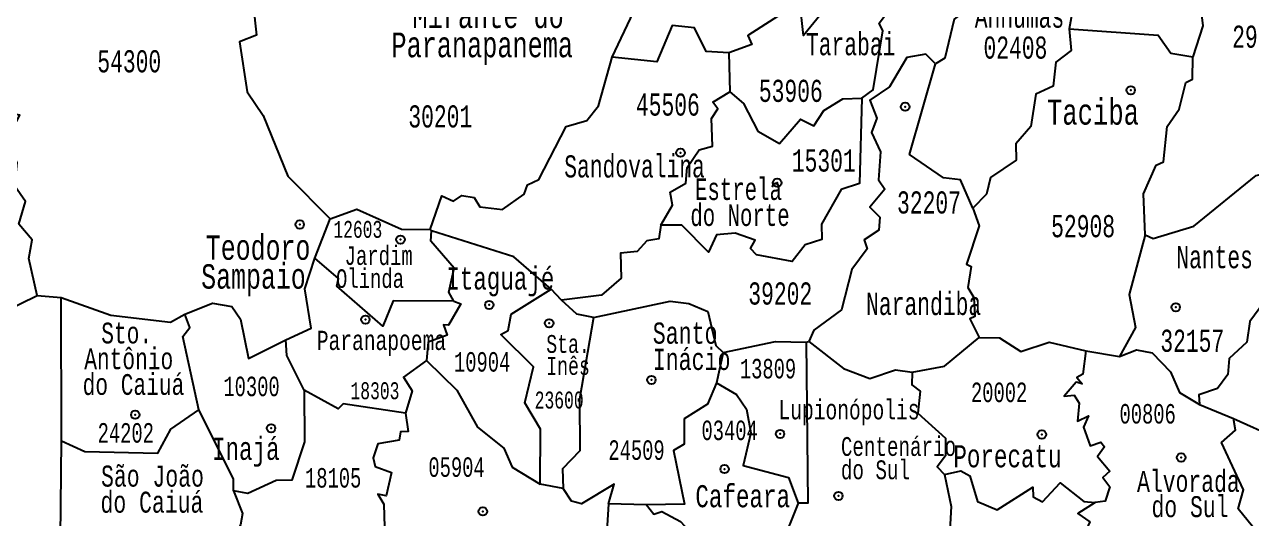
# Model space of a CAD drawing. Header units: millimetres. Extents: x 9851 to 10267, y 23387 to 23778.
# Drawn here: x 10066.15 to 10079.19, y 23496.34 to 23501.6 of the extents above; entities that cross this region are included whole.
import ezdxf
from ezdxf.enums import TextEntityAlignment as Align

# ---------------------------------------------------------------- set-up
doc = ezdxf.new("R2010")
doc.units = ezdxf.units.MM
doc.layers.add('3', color=7, linetype='Continuous')
doc.styles.add('MONOTXT', font='MONOTXT', dxfattribs={"height": 0.2})

# ---------------------------------------------------------------- blocks, each defined once
blk = doc.blocks.new('SEDE')
at = {"layer": '3', "color": 7, "linetype": 'Continuous'}
blk.add_circle((0, 0), 0.00451, dxfattribs=at)

msp = doc.modelspace()

# ---------------------------------------------------------------- linework, layer by layer
at = {"color": 7, "linetype": 'Continuous'}
for p, q in [((10073.636, 23501.294), (10073.645, 23500.878)), ((10069.237, 23499.111), (10069.402, 23499.529)), ((10070.464, 23499.414), (10070.478, 23499.403)), ((10066.288, 23498.712), (10066.542, 23498.691)), ((10066.545, 23497.17), (10066.542, 23498.691)), ((10071.857, 23498.663), (10071.747, 23498.782)), ((10074.457, 23498.218), (10074.485, 23498.226)), ((10073.575, 23498.107), (10073.506, 23497.786)), ((10077.427, 23498.126), (10077.785, 23498.065)), ((10078.635, 23497.553), (10078.998, 23497.406)), ((10071.876, 23496.66), (10071.63, 23496.707)), ((10072.76, 23496.487), (10072.357, 23496.498)), ((10074.372, 23496.507), (10074.125, 23495.897))]:
    msp.add_line(p, q, dxfattribs=at)
for points in [[(10072.396, 23501.249), (10072.622, 23501.726), (10072.8, 23501.866), (10072.835, 23502.101), (10073.044, 23502.034), (10073.195, 23502.119), (10073.22, 23502.455), (10073.036, 23502.634), (10073.121, 23502.785), (10073.338, 23502.834), (10073.369, 23503.001)], [(10076.427, 23502.728), (10076.586, 23502.561), (10076.602, 23502.29), (10076.251, 23502.044), (10076.186, 23501.769), (10076.029, 23501.651), (10075.931, 23501.238), (10075.83, 23501.177)], [(10076.775, 23502.752), (10077.195, 23502.21), (10077.181, 23502.004), (10077.294, 23501.782), (10077.252, 23501.549)], [(10078.452, 23502.594), (10078.706, 23502.107), (10078.662, 23501.95), (10078.713, 23501.818), (10078.645, 23501.783), (10078.672, 23501.581), (10078.566, 23501.252)], [(10074.566, 23501.962), (10074.615, 23501.709), (10074.427, 23501.48), (10074.389, 23501.832), (10073.837, 23501.478), (10073.88, 23501.381), (10073.636, 23501.294)], [(10075.05, 23500.812), (10075.168, 23500.899), (10075.272, 23501.529), (10075.234, 23501.61), (10075.358, 23501.771), (10075.195, 23501.948), (10074.752, 23501.99)], [(10068.644, 23501.925), (10068.583, 23501.803), (10068.617, 23501.483), (10068.437, 23501.412), (10068.52, 23500.878), (10068.69, 23500.629), (10068.951, 23499.982), (10069.402, 23499.529)], [(10073.636, 23501.294), (10073.393, 23501.309), (10073.271, 23501.561), (10073.033, 23501.583), (10072.87, 23501.2), (10072.396, 23501.249)], [(10077.252, 23501.549), (10077.274, 23501.318), (10077.11, 23501.193), (10077.082, 23500.941), (10076.897, 23500.855), (10076.845, 23500.509), (10076.685, 23500.325), (10076.687, 23500.151), (10076.416, 23499.967), (10076.372, 23499.792), (10076.229, 23499.641)], [(10077.252, 23501.549), (10078.196, 23501.481), (10078.332, 23501.291), (10078.566, 23501.252)], [(10075.83, 23501.177), (10075.729, 23501.281), (10075.528, 23501.246), (10075.342, 23500.932), (10075.133, 23500.789), (10075.207, 23500.6), (10075.152, 23500.447), (10075.248, 23500.241), (10075.226, 23499.942), (10075.293, 23499.844), (10075.135, 23499.653), (10075.24, 23499.545), (10075.228, 23499.407), (10075.074, 23499.304), (10075.104, 23499.211), (10074.943, 23498.991), (10074.834, 23498.56), (10074.54, 23498.344), (10074.485, 23498.226)], [(10070.464, 23499.414), (10070.585, 23499.774), (10070.71, 23499.716), (10070.798, 23499.777), (10070.929, 23499.756), (10070.99, 23499.657), (10071.232, 23499.629), (10071.462, 23499.791), (10071.498, 23499.891), (10071.618, 23499.946), (10071.908, 23500.509), (10072.128, 23500.575), (10072.252, 23500.73), (10072.396, 23501.249)], [(10076.229, 23499.641), (10076.095, 23499.942), (10075.916, 23499.964), (10075.555, 23500.212), (10075.83, 23501.177)], [(10078.057, 23499.358), (10078.041, 23499.793), (10078.174, 23500.098), (10078.254, 23500.136), (10078.291, 23500.512), (10078.42, 23500.695), (10078.49, 23500.98), (10078.562, 23501.013), (10078.566, 23501.252)], [(10066.288, 23498.712), (10066.198, 23499.106), (10066.233, 23499.307), (10066.093, 23499.473), (10066.162, 23499.713), (10066.049, 23499.876), (10066.074, 23500.123), (10065.963, 23500.363), (10066.104, 23500.63), (10065.902, 23500.675), (10065.622, 23500.929), (10065.49, 23500.858), (10065.192, 23500.875), (10064.928, 23500.668), (10064.637, 23500.775)], [(10072.913, 23499.461), (10073.038, 23499.674), (10073.012, 23499.814), (10073.178, 23499.909), (10073.192, 23500.073), (10073.319, 23500.262), (10073.463, 23500.3), (10073.452, 23500.596), (10073.517, 23500.697), (10073.465, 23500.77), (10073.645, 23500.878)], [(10075.05, 23500.812), (10075.023, 23499.906), (10074.83, 23499.841), (10074.621, 23499.471), (10074.623, 23499.308), (10074.447, 23499.254), (10074.307, 23499.076), (10073.929, 23499.145), (10073.867, 23499.215), (10073.915, 23499.303), (10073.704, 23499.377), (10073.503, 23499.357), (10073.42, 23499.175), (10073.135, 23499.462), (10072.913, 23499.461)], [(10073.645, 23500.878), (10073.79, 23500.754), (10073.942, 23500.461), (10074.173, 23500.329), (10074.397, 23500.59), (10074.537, 23500.519), (10074.644, 23500.682), (10074.846, 23500.806), (10075.05, 23500.812)], [(10078.057, 23499.358), (10078.145, 23499.321), (10078.575, 23499.451), (10079.236, 23499.988), (10079.349, 23500.018), (10079.394, 23499.899), (10079.761, 23499.93)], [(10079.761, 23499.93), (10079.513, 23499.267), (10079.419, 23498.775), (10079.172, 23498.438), (10079.139, 23498.217), (10078.952, 23498.045), (10078.935, 23497.873), (10078.827, 23497.726), (10078.63, 23497.659), (10078.635, 23497.553)], [(10069.402, 23499.529), (10069.683, 23499.632), (10070.157, 23499.419), (10070.464, 23499.414)], [(10076.229, 23499.641), (10076.294, 23499.453), (10076.162, 23499.048), (10076.209, 23499.023), (10076.174, 23498.8), (10076.24, 23498.694), (10076.25, 23498.492), (10076.195, 23498.464), (10076.295, 23498.268)], [(10072.913, 23499.461), (10072.893, 23499.316), (10072.764, 23499.294), (10072.663, 23499.18), (10072.486, 23499.164), (10072.491, 23498.898), (10072.282, 23498.717), (10071.857, 23498.663)], [(10070.715, 23498.654), (10070.66, 23498.748), (10070.717, 23499.006), (10070.47, 23499.293), (10070.478, 23499.403)], [(10071.747, 23498.782), (10071.352, 23499.124), (10070.478, 23499.403)], [(10078.057, 23499.358), (10077.889, 23498.723), (10077.957, 23498.374), (10077.785, 23498.065)], [(10068.929, 23498.243), (10069.197, 23498.367), (10069.132, 23498.785), (10069.237, 23499.111)], [(10070.715, 23498.654), (10070.07, 23498.656), (10069.959, 23498.389), (10069.472, 23498.813), (10069.49, 23498.896), (10069.237, 23499.111)], [(10065.379, 23498.636), (10065.751, 23498.451), (10066.288, 23498.712)], [(10066.542, 23498.691), (10067.071, 23498.504), (10067.703, 23498.429), (10067.857, 23498.515)], [(10071.63, 23496.707), (10071.634, 23497.292), (10071.468, 23497.574), (10071.56, 23497.954), (10071.213, 23498.299), (10071.293, 23498.343), (10071.324, 23498.514), (10071.747, 23498.782)], [(10067.857, 23498.515), (10068.15, 23498.633), (10068.356, 23498.598), (10068.448, 23498.462), (10068.531, 23498.042), (10068.929, 23498.243)], [(10070.715, 23498.654), (10070.788, 23498.626), (10070.657, 23498.397), (10070.603, 23498.401), (10070.644, 23498.293), (10070.441, 23498.219), (10070.423, 23498.024)], [(10072.199, 23498.48), (10072.02, 23498.515), (10071.857, 23498.663)], [(10072.199, 23498.48), (10073.012, 23498.653), (10073.212, 23498.627), (10073.413, 23498.542), (10073.498, 23498.182), (10073.575, 23498.107)], [(10068.005, 23497.499), (10067.834, 23498.276), (10067.909, 23498.373), (10067.857, 23498.515)], [(10072.199, 23498.48), (10072.05, 23497.61), (10072.052, 23497.062), (10071.869, 23496.87), (10071.876, 23496.66)], [(10069.123, 23497.707), (10068.94, 23498.076), (10068.929, 23498.243)], [(10073.575, 23498.107), (10074.133, 23498.225), (10074.457, 23498.218)], [(10074.457, 23498.218), (10074.475, 23496.506), (10074.372, 23496.507)], [(10074.485, 23498.226), (10074.852, 23497.938), (10075.133, 23497.831), (10075.406, 23497.923), (10075.584, 23497.897)], [(10075.584, 23497.897), (10075.928, 23497.963), (10076.295, 23498.268)], [(10076.295, 23498.268), (10076.51, 23498.262), (10076.737, 23498.118), (10077.038, 23498.216), (10077.427, 23498.126)], [(10070.423, 23498.024), (10070.178, 23497.847), (10070.272, 23497.7), (10070.2, 23497.462)], [(10070.423, 23498.024), (10070.745, 23497.706), (10070.965, 23497.314), (10071.244, 23497.091), (10071.333, 23496.888), (10071.63, 23496.707)], [(10077.427, 23498.126), (10077.397, 23497.877), (10077.332, 23497.84), (10077.388, 23497.774), (10077.327, 23497.793), (10077.198, 23497.643), (10077.303, 23497.653), (10077.356, 23497.568), (10077.34, 23497.376), (10077.456, 23497.435), (10077.402, 23497.312), (10077.473, 23497.114), (10077.588, 23497.154), (10077.626, 23497.106), (10077.552, 23497.001), (10077.683, 23496.846), (10077.609, 23496.778), (10077.683, 23496.679), (10077.632, 23496.527), (10077.527, 23496.513)], [(10077.785, 23498.065), (10077.967, 23498.135), (10078.133, 23498.104), (10078.328, 23497.901), (10078.424, 23497.682), (10078.635, 23497.553)], [(10075.584, 23497.897), (10075.578, 23497.765), (10075.667, 23497.697), (10075.642, 23497.463), (10075.938, 23497.196), (10075.939, 23497.008), (10075.85, 23496.891), (10075.927, 23496.811)], [(10073.506, 23497.786), (10073.408, 23497.559), (10073.162, 23497.403), (10073.161, 23497.132), (10073.048, 23497.066), (10073.165, 23496.496), (10072.76, 23496.487)], [(10073.506, 23497.786), (10073.717, 23497.662), (10073.824, 23497.504), (10073.871, 23497.254), (10073.788, 23496.907), (10074.269, 23496.778), (10074.372, 23496.507)], [(10069.123, 23497.707), (10069.128, 23497.159), (10068.992, 23496.751), (10068.828, 23496.748), (10068.526, 23496.608), (10068.373, 23496.635)], [(10070.2, 23497.462), (10069.537, 23497.562), (10069.487, 23497.507), (10069.123, 23497.707)], [(10066.545, 23497.17), (10066.794, 23497.055), (10067.571, 23497.038), (10067.708, 23497.292), (10068.005, 23497.499)], [(10068.373, 23496.635), (10068.373, 23496.766), (10068.005, 23497.499)], [(10070.2, 23497.462), (10070.228, 23497.269), (10070.146, 23497.263), (10070.135, 23497.177), (10069.905, 23497.138), (10069.858, 23496.989), (10069.878, 23496.897), (10070.053, 23496.833), (10069.994, 23496.584), (10069.907, 23496.601), (10069.97, 23496.494), (10069.98, 23496.13), (10070.095, 23496.028)], [(10078.987, 23495.816), (10079.158, 23496.068), (10079.118, 23496.212), (10079.197, 23496.258), (10079.047, 23496.446), (10079.104, 23496.648), (10078.868, 23497.149), (10079.017, 23497.282), (10078.998, 23497.406)], [(10078.998, 23497.406), (10079.455, 23497.201), (10080.181, 23497.136), (10080.645, 23496.874)], [(10067.045, 23495.5), (10067.115, 23495.632), (10066.845, 23495.6), (10066.695, 23495.75), (10066.532, 23495.795), (10066.545, 23497.17)], [(10075.927, 23496.811), (10076.099, 23496.848), (10076.197, 23496.795), (10076.278, 23496.524), (10076.486, 23496.436), (10076.865, 23496.676), (10076.87, 23496.573), (10076.969, 23496.521), (10077.155, 23496.721), (10077.408, 23496.522), (10077.527, 23496.513)], [(10075.927, 23496.811), (10075.998, 23496.471), (10075.975, 23496.096), (10075.882, 23495.983), (10075.964, 23495.797), (10075.948, 23495.633)], [(10068.373, 23496.635), (10068.47, 23496.395), (10068.446, 23496.276), (10068.192, 23495.819)], [(10072.357, 23496.498), (10072.419, 23496.706), (10072.069, 23496.498), (10071.965, 23496.526), (10071.876, 23496.66)], [(10072.357, 23496.498), (10072.322, 23495.926), (10072.115, 23495.8), (10072.213, 23495.713), (10072.023, 23495.23)], [(10072.76, 23496.487), (10072.837, 23496.388), (10072.925, 23496.416), (10073.123, 23496.309), (10073.5, 23495.9)], [(10077.527, 23496.513), (10077.343, 23496.394), (10077.469, 23496.306), (10077.397, 23496.144), (10077.475, 23496.123), (10077.377, 23495.992), (10077.48, 23495.919), (10077.363, 23495.91), (10077.337, 23495.806), (10077.489, 23495.796), (10077.405, 23495.671), (10077.478, 23495.61), (10077.527, 23495.621), (10077.497, 23495.691), (10077.602, 23495.654)]]:
    msp.add_lwpolyline(points, dxfattribs=at)
for p in [(10077.905, 23500.896), (10075.508, 23500.721), (10073.122, 23500.232), (10074.149, 23499.913), (10069.077, 23499.468), (10070.147, 23499.308), (10071.091, 23498.613), (10078.383, 23498.588), (10069.774, 23498.457), (10071.727, 23498.418), (10072.813, 23497.816), (10067.33, 23497.446), (10068.772, 23497.302), (10074.18, 23497.241), (10076.96, 23497.235), (10078.441, 23496.991), (10073.591, 23496.868), (10074.799, 23496.582), (10071.022, 23496.418)]:
    msp.add_point(p, dxfattribs=at)

# ---------------------------------------------------------------- block references
at = {"color": 7, "linetype": 'Continuous', "zscale": 10}
for p, xscale, yscale, rotation in [((10077.905, 23500.896), 9.999982760678348, 9.999982760678348, 358.927380534192), ((10075.508, 23500.721), 10, 10, 358.837719930716), ((10073.122, 23500.232), 9.99998610654283, 9.99998610654283, 358.7427135225424), ((10074.149, 23499.913), 10, 10, 358.7747399297589), ((10069.077, 23499.468), 10, 10, 358.5809865083401), ((10070.147, 23499.308), 9.99997706706828, 9.99997706706828, 358.6175474527973), ((10071.091, 23498.613), 10.00002312055473, 10.00002312055473, 358.639971785163), ((10078.383, 23498.588), 10, 10, 358.9065684279977), ((10069.774, 23498.457), 10, 10, 358.588461350817), ((10071.727, 23498.418), 9.999987390786366, 9.999987390786366, 358.6599828600797), ((10072.813, 23497.816), 10, 10, 358.6893420470437), ((10067.33, 23497.446), 9.999982943367343, 9.999982943367343, 358.4792987868623), ((10068.772, 23497.302), 9.999983616443467, 9.999983616443467, 358.5302760327611), ((10074.18, 23497.241), 9.999988845792352, 9.999988845792352, 358.7299041107254), ((10076.96, 23497.235), 9.999981875747965, 9.999981875747965, 358.8321127623209), ((10078.441, 23496.991), 10, 10, 358.8822834204998), ((10073.591, 23496.868), 10, 10, 358.7016179480758), ((10074.799, 23496.582), 10, 10, 358.7411130784022), ((10071.022, 23496.418), 10.00001310457075, 10.00001310457075, 358.5980699658063)]:
    msp.add_blockref('SEDE', p, dxfattribs=dict(at, xscale=xscale, yscale=yscale, rotation=rotation))

# ---------------------------------------------------------------- texts
at = {"color": 7, "linetype": 'Continuous', "style": 'MONOTXT'}
for s, height, rotation, width, p in [('Mirante do ', 0.26305, 359.9989, 0.705886, (10072.043, 23501.821)), ('Paranapanema', 0.26305, 359.9989, 0.705886, (10071.98, 23501.51)), ('Estrela ', 0.2287, 359.9983, 0.666659, (10074.332, 23499.958)), ('do Norte', 0.2287, 359.9983, 0.666659, (10074.282, 23499.682)), ('Teodoro ', 0.2598, 359.9985, 0.705884, (10069.349, 23499.353)), ('Jardim ', 0.1971, 359.9982, 0.705888, (10070.397, 23499.236)), ('Sampaio', 0.2598, 359.9985, 0.705884, (10069.141, 23499.046)), ('Olinda', 0.1971, 359.9982, 0.705888, (10070.185, 23498.992))]:
    msp.add_text(s, height=height, rotation=rotation, dxfattribs=dict(at, width=width)).set_placement(p, align=Align.TOP_RIGHT)
for s, height, width, p in [('Anhumas', 0.2351, 0.666663, (10076.723, 23501.689)), ('29203', 0.2351, 0.666667, (10079.322, 23501.466)), ('Tarabai', 0.2352, 0.666663, (10074.93, 23501.396)), ('02408', 0.2352, 0.666663, (10076.68, 23501.35)), ('54300', 0.2352, 0.666675, (10067.266, 23501.204)), ('53906', 0.2352, 0.666667, (10074.294, 23500.89)), ('45506', 0.2353, 0.666667, (10072.988, 23500.744)), ('30201', 0.2353, 0.666663, (10070.57, 23500.618)), ('15301', 0.2354, 0.666667, (10074.644, 23500.149)), ('Sandovalina', 0.23538, 0.666667, (10072.634, 23500.096)), ('32207', 0.2354, 0.666667, (10075.762, 23499.703)), ('52908', 0.2355, 0.666667, (10077.399, 23499.451)), ('39202', 0.2356, 0.666663, (10074.182, 23498.735)), ('Narandiba', 0.2356, 0.666663, (10075.705, 23498.634)), ('13809', 0.2073, 0.666662, (10074.052, 23497.936)), ('10300', 0.2073, 0.666658, (10068.565, 23497.747)), ('18303', 0.1803, 0.666662, (10069.876, 23497.701)), ('20002', 0.2074, 0.666658, (10076.507, 23497.684)), ('23600', 0.1803, 0.666667, (10071.833, 23497.602)), ('00806', 0.2074, 0.666658, (10078.085, 23497.456)), ('03404', 0.2074, 0.666662, (10073.644, 23497.28)), ('24202', 0.2074, 0.666658, (10067.229, 23497.253)), ('24509', 0.2074, 0.666671, (10072.655, 23497.07)), ('05904', 0.2075, 0.666662, (10070.743, 23496.889)), ('18105', 0.2075, 0.666667, (10069.432, 23496.775))]:
    msp.add_text(s, height=height, dxfattribs=dict(at, width=width)).set_placement(p, align=Align.MIDDLE)
for s, height, width, p in [('Taciba', 0.2666, 0.705881, (10077.993, 23500.797)), ('Inaj%%225', 0.2351, 0.705884, (10068.863, 23497.201)), ('Porecatu', 0.2351, 0.705887, (10077.17, 23497.122))]:
    msp.add_text(s, height=height, dxfattribs=dict(at, width=width)).set_placement(p, align=Align.TOP_RIGHT)
at = {"color": 7, "linetype": 'Continuous', "style": 'MONOTXT', "width": 0.666662}
for s, height, rotation, p in [('12603', 0.1801, 360, (10069.694, 23499.417)), ('10904', 0.2073, 0, (10071.015, 23498.008))]:
    msp.add_text(s, height=height, rotation=rotation, dxfattribs=at).set_placement(p, align=Align.MIDDLE)
at = {"color": 7, "linetype": 'Continuous', "style": 'MONOTXT'}
for s, height, width, p in [('Nantes', 0.2353, 0.665285, (10078.39, 23499.239)), ('32157', 0.2354, 0.665286, (10078.22, 23498.35))]:
    msp.add_text(s, height=height, dxfattribs=dict(at, width=width)).set_placement(p, align=Align.TOP_LEFT)
at = {"color": 7, "linetype": 'Continuous', "style": 'MONOTXT', "width": 0.705878}
msp.add_text('Itaguaj%%233', height=0.23481, dxfattribs=at).set_placement((10071.208, 23498.777), align=Align.CENTER)
at = {"color": 7, "linetype": 'Continuous', "style": 'MONOTXT'}
for s, height, rotation, width, p in [('Sto. ', 0.221, 359.9987, 0.705886, (10067.306, 23498.425)), ('Ant%%244nio ', 0.221, 359.9987, 0.705886, (10067.328, 23498.151)), ('do Caiu%%225 ', 0.221, 359.9987, 0.705886, (10067.378, 23497.878)), ('S%%227o Jo%%227o ', 0.22364, 359.9983, 0.705882, (10067.581, 23496.905)), ('Alvorada ', 0.2232, 359.9986, 0.705898, (10078.586, 23496.849)), ('do Caiu%%225', 0.22364, 359.9983, 0.705882, (10067.507, 23496.628)), ('do Sul', 0.2232, 359.9986, 0.705898, (10078.535, 23496.58))]:
    msp.add_text(s, height=height, rotation=rotation, dxfattribs=dict(at, width=width)).set_placement(p, align=Align.TOP_CENTER)
for s, height, width, p in [('Santo ', 0.2254, 0.705879, (10072.827, 23498.201)), ('In%%225cio', 0.2254, 0.705879, (10072.827, 23497.922)), ('Centen%%225rio ', 0.20026, 0.70589, (10074.826, 23497.008)), ('do Sul', 0.2003, 0.70589, (10074.826, 23496.76))]:
    msp.add_text(s, height=height, rotation=359.9983, dxfattribs=dict(at, width=width)).set_placement(p)
for s, height, width, p in [('Paranapoema', 0.20425, 0.705879, (10069.945, 23498.338)), ('Cafeara', 0.2352, 0.705882, (10073.783, 23496.697))]:
    msp.add_text(s, height=height, dxfattribs=dict(at, width=width)).set_placement(p, align=Align.TOP_CENTER)
at = {"color": 7, "linetype": 'Continuous', "style": 'MONOTXT', "width": 0.70589}
for s, p in [('Sta. ', (10071.696, 23498.293)), ('In%%234s', (10071.696, 23498.059))]:
    msp.add_text(s, height=0.1896, rotation=0.0006, dxfattribs=at).set_placement(p, align=Align.TOP_LEFT)
at = {"color": 7, "linetype": 'Continuous', "style": 'MONOTXT', "width": 0.705885}
msp.add_text('Lupion%%243polis', height=0.20439, dxfattribs=at).set_placement((10074.163, 23497.397))

doc.saveas('drawing.dxf')
